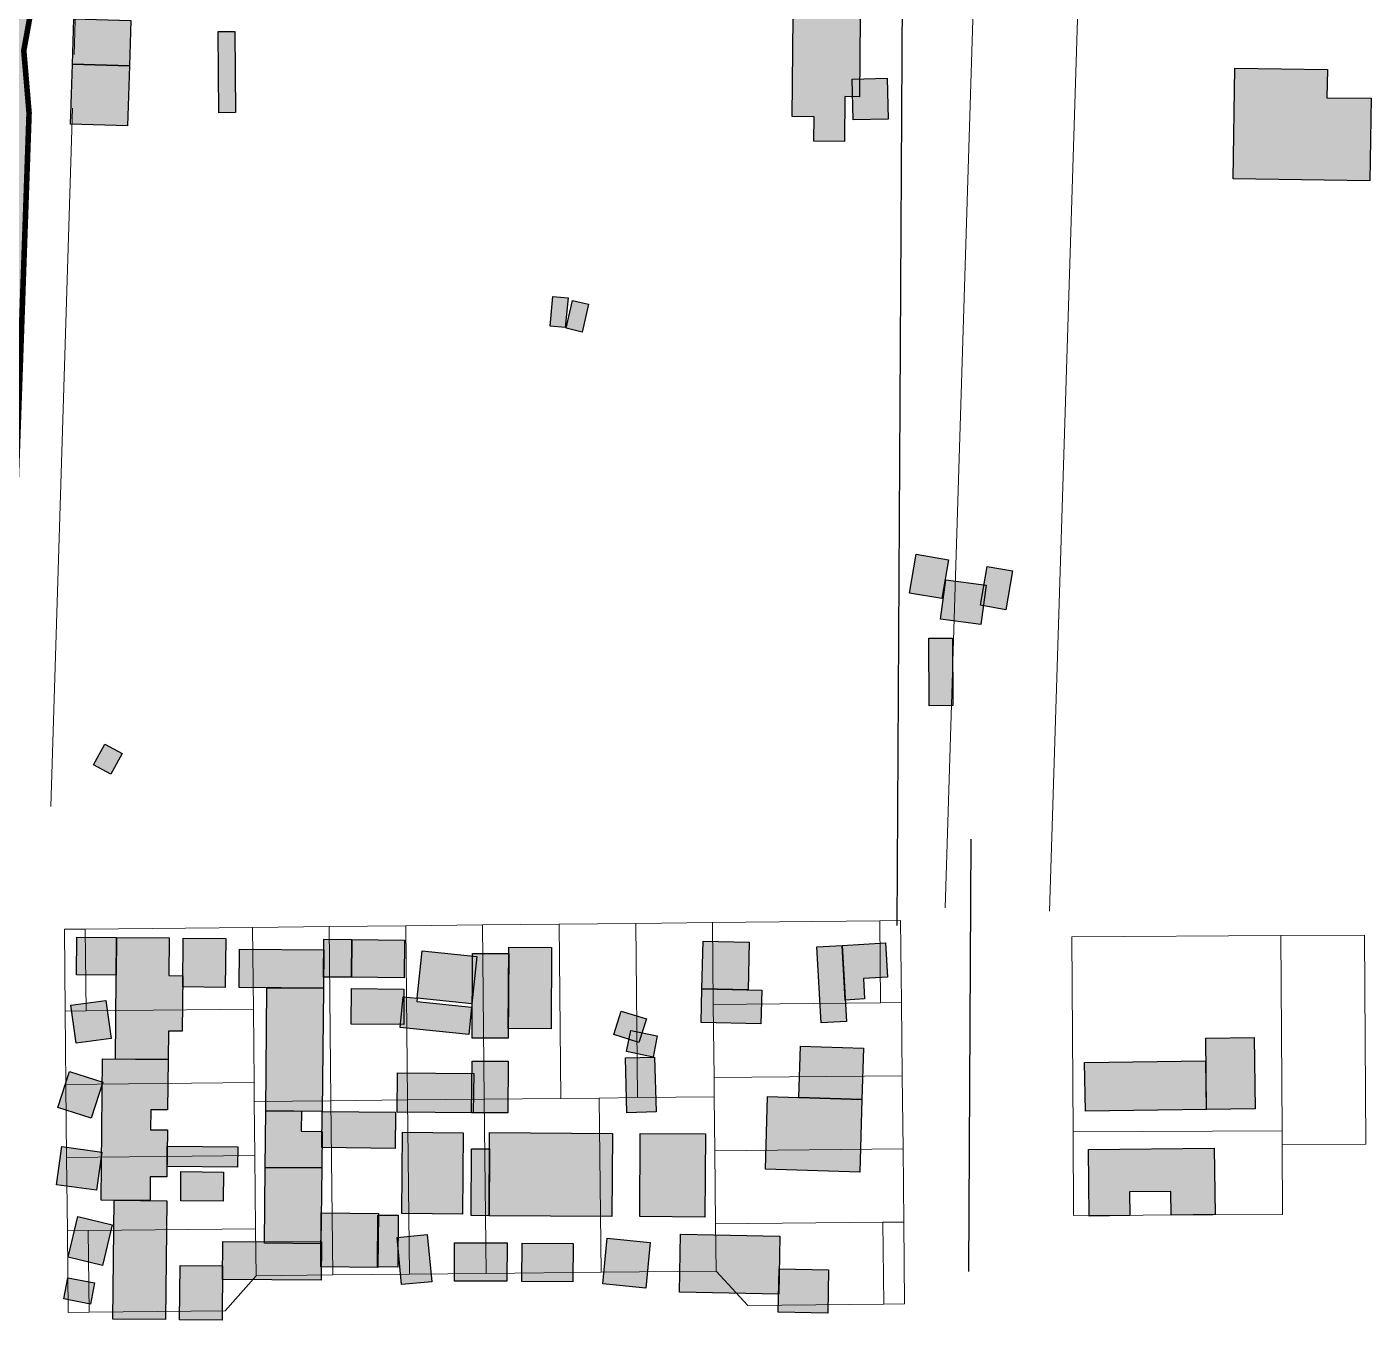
# Model space of a CAD drawing. Header units: millimetres. Extents: x -71 to 10084, y -63 to 6230.
# Drawn here: x 9764.8 to 9957.7, y 2728.1 to 2913.6 of the extents above; entities that cross this region are included whole.
import ezdxf

# ---------------------------------------------------------------- set-up
doc = ezdxf.new("R2010")
doc.units = ezdxf.units.MM
for name, color, linetype, lineweight, true_color in [('00.PROPUESTAS EDIFICACION', 251, 'Continuous', 5, 0x575757), ('00CALLES PROPUESTAS SECUNDARIAS', 18, 'Continuous', 30, 0x000000), ('01. Manzanas Esc. Urbana', 254, 'Continuous', 5, 0xcccccc), ('01. Parcelas Esc. Urbana', 8, 'Continuous', 5, 0x808080)]:
    doc.layers.add(name, color=color, linetype=linetype, lineweight=lineweight, true_color=true_color)
for name, color, linetype in [('Edificaciones Pilar', 50, 'Continuous'), ('LT-AMBITO', 1, 'Continuous'), ('LT-SIST CALZADAS', 8, 'Continuous')]:
    doc.layers.add(name, color=color, linetype=linetype)

msp = doc.modelspace()

# ---------------------------------------------------------------- hatches: boundary and pattern name
at = {"layer": 'Edificaciones Pilar', "transparency": 33554559}
for points in [[(9779.74, 2914.52), (9779.53, 2908), (9771.37, 2908.25), (9771.57, 2914.78), (9779.74, 2914.52)], [(9882.19, 2903.61), (9882.12, 2897.18), (9877.74, 2897.22), (9877.77, 2900.7), (9874.62, 2900.73), (9874.77, 2915.05), (9884.39, 2914.95), (9884.27, 2903.59), (9882.19, 2903.61)], [(9794.67, 2912.96), (9794.78, 2901.31), (9792.37, 2901.29), (9792.27, 2912.94), (9794.67, 2912.96)], [(9779.53, 2908), (9779.26, 2899.39), (9771.1, 2899.65), (9771.37, 2908.25), (9779.53, 2908)], [(9957.69, 2903.36), (9957.51, 2891.53), (9937.9, 2891.83), (9938.14, 2907.7), (9951.42, 2907.5), (9951.35, 2903.45), (9957.69, 2903.36)], [(9888.28, 2906.23), (9888.42, 2900.39), (9883.37, 2900.28), (9883.23, 2906.11), (9888.28, 2906.23)], [(9842.47, 2874.73), (9842.08, 2870.49), (9839.91, 2870.69), (9840.31, 2874.93), (9842.47, 2874.73)], [(9845.41, 2873.81), (9844.51, 2869.83), (9842.19, 2870.36), (9843.1, 2874.34), (9845.41, 2873.81)], [(9897.07, 2837.15), (9896.11, 2831.58), (9891.46, 2832.38), (9892.43, 2837.96), (9897.07, 2837.15)], [(9906.24, 2835.57), (9905.27, 2829.99), (9901.63, 2830.62), (9902.6, 2836.19), (9906.24, 2835.57)], [(9902.45, 2833.49), (9901.69, 2827.87), (9895.9, 2828.65), (9896.66, 2834.27), (9902.45, 2833.49)], [(9897.61, 2825.9), (9897.66, 2816.22), (9894.3, 2816.2), (9894.25, 2825.89), (9897.61, 2825.9)], [(9778.48, 2809.33), (9776.85, 2806.38), (9774.37, 2807.75), (9776, 2810.7), (9778.48, 2809.33)], [(9777.7, 2782.97), (9777.65, 2777.56), (9771.96, 2777.61), (9772.01, 2783.02), (9777.7, 2782.97)], [(9785.12, 2769.51), (9785.08, 2765.44), (9777.53, 2765.51), (9777.7, 2782.97), (9785.25, 2782.9), (9785.19, 2777.49), (9787.2, 2777.47), (9787.12, 2769.5), (9785.12, 2769.51)], [(9793.36, 2782.82), (9793.29, 2775.8), (9787.18, 2775.86), (9787.25, 2782.88), (9793.36, 2782.82)], [(9807.42, 2781.18), (9807.36, 2775.67), (9795.28, 2775.78), (9795.34, 2781.29), (9807.42, 2781.18)], [(9811.46, 2782.65), (9811.41, 2777.24), (9807.38, 2777.27), (9807.43, 2782.69), (9811.46, 2782.65)], [(9819, 2782.58), (9818.95, 2777.16), (9811.41, 2777.24), (9811.46, 2782.65), (9819, 2782.58)], [(9840.11, 2781.51), (9840.04, 2769.85), (9833.9, 2769.88), (9833.96, 2781.55), (9840.11, 2781.51)], [(9868.46, 2782.27), (9868.3, 2775.44), (9861.68, 2775.59), (9861.84, 2782.43), (9868.46, 2782.27)], [(9881.78, 2781.8), (9882.43, 2770.91), (9878.81, 2770.69), (9878.16, 2781.59), (9881.78, 2781.8)], [(9884.84, 2777.07), (9885.02, 2774.14), (9882.25, 2773.97), (9881.78, 2781.8), (9888.01, 2782.18), (9888.3, 2777.28), (9884.84, 2777.07)], [(9829.37, 2780.21), (9828.68, 2773.44), (9820.81, 2774.24), (9821.52, 2781.04), (9829.37, 2780.21)], [(9833.96, 2780.65), (9833.89, 2768.49), (9828.71, 2768.52), (9828.78, 2780.68), (9833.96, 2780.65)], [(9807.36, 2775.67), (9807.2, 2758), (9799.09, 2758.08), (9799.25, 2775.75), (9807.36, 2775.67)], [(9818.93, 2775.56), (9818.89, 2770.46), (9811.35, 2770.53), (9811.39, 2775.63), (9818.93, 2775.56)], [(9861.68, 2775.59), (9870.25, 2775.39), (9870.14, 2770.57), (9861.57, 2770.77), (9861.68, 2775.59)], [(9776.17, 2773.93), (9776.91, 2768.47), (9771.88, 2767.79), (9771.14, 2773.25), (9776.17, 2773.93)], [(9828.63, 2772.97), (9828.23, 2769.04), (9818.38, 2770.04), (9818.83, 2774.45), (9820.81, 2774.24), (9820.76, 2773.77), (9828.63, 2772.97)], [(9853.71, 2771.26), (9852.64, 2767.88), (9849.02, 2769.02), (9850.09, 2772.4), (9853.71, 2771.26)], [(9855.28, 2768.84), (9854.66, 2765.8), (9850.87, 2766.58), (9851.5, 2769.62), (9855.28, 2768.84)], [(9940.93, 2768.58), (9941.05, 2758.36), (9934.08, 2758.27), (9933.96, 2768.5), (9940.93, 2768.58)], [(9854.89, 2765.78), (9855.09, 2757.92), (9850.91, 2757.81), (9850.71, 2765.68), (9854.89, 2765.78)], [(9884.86, 2767.09), (9884.64, 2759.73), (9875.59, 2760.01), (9875.82, 2767.36), (9884.86, 2767.09)], [(9782.52, 2748.61), (9782.49, 2745.2), (9775.48, 2745.27), (9775.67, 2765.52), (9785.08, 2765.44), (9785.01, 2758.21), (9782.61, 2758.24), (9782.58, 2755.37), (9784.98, 2755.35), (9784.92, 2748.59), (9782.52, 2748.61)], [(9833.87, 2765.2), (9833.83, 2757.78), (9828.64, 2757.81), (9828.69, 2765.23), (9833.87, 2765.2)], [(9933.93, 2765.26), (9934.03, 2758.29), (9916.69, 2758.04), (9916.59, 2765.01), (9933.93, 2765.26)], [(9775.7, 2762.21), (9774.04, 2757.03), (9769.28, 2758.56), (9770.94, 2763.73), (9775.7, 2762.21)], [(9828.93, 2763.43), (9828.88, 2757.8), (9817.94, 2757.9), (9817.99, 2763.54), (9828.93, 2763.43)], [(9884.64, 2759.73), (9884.32, 2749.29), (9870.79, 2749.71), (9871.11, 2760.15), (9884.64, 2759.73)], [(9807.17, 2755.14), (9807.12, 2749.88), (9799.01, 2749.96), (9799.09, 2758.08), (9804.22, 2758.03), (9804.19, 2755.17), (9807.17, 2755.14)], [(9817.72, 2757.9), (9817.67, 2752.7), (9807.15, 2752.8), (9807.2, 2758), (9817.72, 2757.9)], [(9827.32, 2743.24), (9818.63, 2743.33), (9818.74, 2755.03), (9827.43, 2754.94), (9827.32, 2743.24)], [(9848.84, 2754.85), (9848.77, 2742.92), (9831.14, 2743.02), (9831.21, 2754.96), (9848.84, 2754.85)], [(9862.18, 2754.77), (9862.11, 2742.84), (9852.77, 2742.9), (9852.84, 2754.83), (9862.18, 2754.77)], [(9775.57, 2752.17), (9774.8, 2746.68), (9769.06, 2747.48), (9769.82, 2752.98), (9775.57, 2752.17)], [(9784.96, 2753.01), (9795.07, 2752.92), (9795.04, 2750), (9784.93, 2750.09), (9784.96, 2753.01)], [(9831.14, 2743.02), (9828.56, 2743.04), (9828.61, 2752.64), (9831.19, 2752.62), (9831.14, 2743.02)], [(9935.19, 2752.73), (9935.31, 2743.2), (9929.01, 2743.12), (9928.97, 2746.51), (9923.02, 2746.44), (9923.06, 2743.05), (9917.24, 2742.98), (9917.12, 2752.52), (9935.19, 2752.73)], [(9786.89, 2745.16), (9786.93, 2749.36), (9793.04, 2749.3), (9793, 2745.1), (9786.89, 2745.16)], [(9807.12, 2749.88), (9807.02, 2739.01), (9798.91, 2739.09), (9799.01, 2749.96), (9807.12, 2749.88)], [(9784.89, 2745.18), (9784.72, 2728.13), (9777.18, 2728.2), (9777.34, 2745.25), (9784.89, 2745.18)], [(9777.05, 2741.73), (9775.66, 2735.9), (9770.75, 2737.07), (9772.14, 2742.9), (9777.05, 2741.73)], [(9815.26, 2743.36), (9815.19, 2735.62), (9806.98, 2735.7), (9807.06, 2743.44), (9815.26, 2743.36)], [(9818.09, 2743.1), (9818.04, 2735.67), (9815.15, 2735.69), (9815.19, 2743.12), (9818.09, 2743.1)], [(9792.93, 2739.35), (9807.09, 2739.27), (9807.06, 2733.77), (9792.9, 2733.86), (9792.93, 2739.35)], [(9822.92, 2733.57), (9818.59, 2733.15), (9817.93, 2739.91), (9822.26, 2740.34), (9822.92, 2733.57)], [(9833.68, 2733.62), (9826.17, 2733.66), (9826.2, 2739.16), (9833.72, 2739.12), (9833.68, 2733.62)], [(9843.19, 2739.06), (9843.16, 2733.56), (9835.84, 2733.6), (9835.87, 2739.1), (9843.19, 2739.06)], [(9854.25, 2739.21), (9853.61, 2732.64), (9847.45, 2733.24), (9848.08, 2739.81), (9854.25, 2739.21)], [(9858.62, 2740.38), (9872.85, 2740.11), (9872.69, 2731.79), (9858.47, 2732.07), (9858.62, 2740.38)], [(9792.84, 2728.05), (9786.73, 2728.11), (9786.8, 2735.89), (9792.91, 2735.83), (9792.84, 2728.05)], [(9879.85, 2735.25), (9879.73, 2729.04), (9872.64, 2729.17), (9872.76, 2735.39), (9879.85, 2735.25)], [(9774.52, 2733.39), (9773.93, 2730.36), (9770.11, 2731.1), (9770.7, 2734.13), (9774.52, 2733.39)]]:
    msp.add_hatch(color=256, dxfattribs=at).paths.add_polyline_path(points, flags=0)
at = {"layer": 'LT-SIST CALZADAS', "transparency": 33554559}
h = msp.add_hatch(color=256, dxfattribs=at)
h.paths.add_polyline_path([(9072.34, 2896.74), (9070.31, 2904.51), (9074.54, 2910.67), (9076.29, 2915.51), (9094.48, 3024.53), (9094.64, 3029.84), (9092.62, 3037.61), (9096.94, 3043.92), (9098.69, 3048.84), (9116.09, 3153.47), (9116.25, 3158.79), (9113.52, 3170.16), (9127.18, 3173.69), (9216.03, 3173.57), (9219.25, 3173.4), (9227.18, 3169.38), (9232.81, 3168.74), (9242.98, 3171.04), (9804.24, 3170.27), (9792.5, 3122.28), (9791.95, 3116.75), (9793, 3111.44), (9795.52, 3106.65), (9799.3, 3102.78), (9806.25, 3098.72), (9806.25, 3054.95), (9786.97, 3055.09), (9779.87, 3053.21), (9776.73, 3051.27), (9772.88, 3047.31), (9770.36, 3042.4), (9769.52, 3038.8), (9765.64, 2917.16), (9764.38, 2910.21), (9765.14, 2901.26), (9761.38, 2793.46), (9618.18, 2793.04), (9611.27, 2794.06), (9602.6, 2793.04), (9485.78, 2793.04), (9476.86, 2794.08), (9469.83, 2793.04), (9343.87, 2793.04), (9334.95, 2794.08), (9327.92, 2793.04), (9203.37, 2793.04), (9196.23, 2794.08), (9187.59, 2793.04), (9056.24, 2793.04), (9057.48, 2803.7), (9072.18, 2891.42)])
h.paths.add_polyline_path([(9346.62, 2905.04), (9346.11, 2905), (9345.63, 2904.87), (9345.19, 2904.64), (9344.79, 2904.33), (9344.47, 2903.95), (9344.23, 2903.51), (9344.08, 2903.04), (9344.03, 2902.52), (9340.9, 2801.8), (9340.95, 2801.28), (9341.09, 2800.81), (9341.63, 2800.02), (9342.42, 2799.48), (9342.89, 2799.34), (9343.4, 2799.29), (9364.4, 2799.29), (9449.3, 2799.29), (9470.3, 2799.29), (9470.8, 2799.34), (9471.27, 2799.48), (9472.07, 2800.02), (9472.6, 2800.81), (9472.75, 2801.28), (9472.8, 2801.8), (9475.93, 2902.29), (9475.89, 2902.79), (9475.76, 2903.27), (9475.25, 2904.08), (9474.47, 2904.64), (9474.01, 2904.8), (9473.5, 2904.86), (9452.43, 2904.89), (9420.93, 2904.94), (9399.03, 2904.97), (9367.53, 2905.01)], flags=16)
h.paths.add_polyline_path([(9201.97, 2799.56), (9202.42, 2799.38), (9202.95, 2799.29), (9255.15, 2799.29), (9276.34, 2799.29), (9307.59, 2799.29), (9328.39, 2799.29), (9328.89, 2799.34), (9329.36, 2799.48), (9330.16, 2800.02), (9330.69, 2800.81), (9330.84, 2801.28), (9330.89, 2801.8), (9334.02, 2902.48), (9333.99, 2902.97), (9333.86, 2903.44), (9333.65, 2903.88), (9333.35, 2904.27), (9332.97, 2904.59), (9332.55, 2904.84), (9332.09, 2904.99), (9331.59, 2905.06), (9311.53, 2905.08), (9281.53, 2905.13), (9261.08, 2905.15), (9231.08, 2905.19), (9210.67, 2905.22), (9210.67, 2905.18), (9210.3, 2905.1), (9209.85, 2904.9), (9209.45, 2904.62), (9209.11, 2904.27), (9208.84, 2903.86), (9208.67, 2903.4), (9208.58, 2902.92), (9200.61, 2801.98), (9200.62, 2801.49), (9200.72, 2801.02), (9200.92, 2800.57), (9201.2, 2800.16), (9201.56, 2799.82)], flags=16)
h.paths.add_polyline_path([(9063.57, 2802.2), (9063.53, 2801.7), (9063.6, 2801.21), (9064, 2800.34), (9064.69, 2799.68), (9065.04, 2799.5), (9064.99, 2799.29), (9188.06, 2799.29), (9188.56, 2799.34), (9189.03, 2799.48), (9189.82, 2800.02), (9190.36, 2800.81), (9190.48, 2801.19), (9190.52, 2801.19), (9198.52, 2902.54), (9198.51, 2903.06), (9198.39, 2903.56), (9198.17, 2904.02), (9197.86, 2904.44), (9197.48, 2904.78), (9197.03, 2905.03), (9196.54, 2905.19), (9196.03, 2905.24), (9082.79, 2905.4), (9082.79, 2905.38), (9082.31, 2905.31), (9081.81, 2905.11), (9081.36, 2904.8), (9080.99, 2904.41), (9080.71, 2903.95), (9080.55, 2903.49), (9077.47, 2903.83), (9077.33, 2902.81), (9080.34, 2902.31)], flags=16)
h.paths.add_polyline_path([(9211.25, 2915.43), (9211.74, 2915.27), (9212.25, 2915.22), (9232.25, 2915.19), (9262.25, 2915.15), (9281.99, 2915.12), (9311.99, 2915.08), (9331.9, 2915.06), (9332.41, 2915.09), (9332.89, 2915.22), (9333.34, 2915.45), (9333.73, 2915.76), (9334.05, 2916.14), (9334.29, 2916.58), (9334.44, 2917.05), (9334.49, 2917.57), (9338.16, 3035.61), (9338.13, 3036.11), (9338, 3036.59), (9337.77, 3037.03), (9337.46, 3037.43), (9337.08, 3037.75), (9336.64, 3037.99), (9336.17, 3038.14), (9335.67, 3038.19), (9278.63, 3038.27), (9221.18, 3038.35), (9221.18, 3038.31), (9220.77, 3038.21), (9220.3, 3037.99), (9219.89, 3037.68), (9219.55, 3037.29), (9219.29, 3036.85), (9219.16, 3036.44), (9219.12, 3036.45), (9209.76, 2917.92), (9209.78, 2917.4), (9209.89, 2916.9), (9210.11, 2916.44), (9210.42, 2916.02), (9210.81, 2915.68)], flags=16)
h.paths.add_polyline_path([(9102.64, 3035.41), (9082.85, 2917.28), (9083.07, 2917.3), (9083.18, 2916.94), (9083.4, 2916.51), (9083.72, 2916.13), (9084.1, 2915.81), (9084.53, 2915.58), (9084.99, 2915.44), (9085.48, 2915.39), (9197.21, 2915.24), (9197.72, 2915.29), (9198.18, 2915.44), (9198.98, 2915.97), (9199.51, 2916.77), (9199.63, 2917.14), (9199.67, 2917.14), (9201.75, 2943.46), (9204.37, 2976.61), (9206.98, 3009.75), (9209.03, 3035.67), (9209.02, 3036.19), (9208.9, 3036.68), (9208.68, 3037.15), (9208.38, 3037.56), (9207.99, 3037.9), (9207.54, 3038.15), (9207.06, 3038.31), (9206.54, 3038.37), (9105.09, 3038.5), (9105.09, 3038.49), (9104.62, 3038.41), (9104.12, 3038.22), (9103.66, 3037.91), (9103.29, 3037.52), (9103.01, 3037.06), (9102.86, 3036.6), (9099.78, 3036.94), (9099.64, 3035.92)], flags=16)
h.paths.add_polyline_path([(9220.46, 3049.89), (9220.69, 3049.46), (9221, 3049.08), (9221.38, 3048.77), (9221.81, 3048.53), (9222.27, 3048.39), (9222.76, 3048.34), (9336.04, 3048.19), (9336.56, 3048.23), (9337.03, 3048.36), (9337.48, 3048.58), (9337.87, 3048.89), (9338.2, 3049.28), (9338.43, 3049.71), (9338.58, 3050.19), (9338.63, 3050.71), (9339.22, 3069.5), (9341.18, 3132.49), (9341.16, 3132.49), (9341.09, 3132.96), (9340.91, 3133.45), (9340.61, 3133.91), (9340.23, 3134.29), (9339.78, 3134.57), (9339.34, 3134.73), (9339.34, 3134.75), (9231.17, 3154.12), (9230.68, 3154.16), (9230.19, 3154.1), (9229.73, 3153.95), (9229.3, 3153.71), (9228.92, 3153.39), (9228.62, 3153.01), (9228.45, 3152.67), (9228.3, 3152.71), (9222.27, 3076.29), (9220.26, 3050.89), (9220.32, 3050.36)], flags=16)
h.paths.add_polyline_path([(9124.62, 3166), (9124.46, 3165.54), (9121.38, 3165.88), (9121.24, 3164.86), (9124.25, 3164.36), (9105.27, 3051.1), (9105.45, 3050.13), (9105.88, 3049.39), (9106.54, 3048.83), (9107.47, 3048.5), (9208.13, 3048.36), (9208.12, 3048.4), (9208.54, 3048.5), (9209, 3048.72), (9209.42, 3049.03), (9209.76, 3049.41), (9210.01, 3049.86), (9210.14, 3050.27), (9210.18, 3050.26), (9214.53, 3106.72), (9218.99, 3164.63), (9218.98, 3165.15), (9218.86, 3165.64), (9218.65, 3166.11), (9218.34, 3166.52), (9217.95, 3166.86), (9217.51, 3167.11), (9217.02, 3167.27), (9216.51, 3167.32), (9126.7, 3167.44), (9126.7, 3167.43), (9126.22, 3167.36), (9125.72, 3167.16), (9125.27, 3166.85), (9124.9, 3166.46)], flags=16)
h.paths.add_polyline_path([(9755.04, 2799.99), (9755.58, 2800.77), (9755.8, 2801.72), (9758.91, 2901.86), (9758.88, 2902.37), (9758.75, 2902.85), (9758.53, 2903.3), (9758.22, 2903.7), (9757.84, 2904.03), (9757.4, 2904.28), (9756.92, 2904.43), (9756.42, 2904.48), (9733.92, 2904.51), (9700.17, 2904.56), (9677.46, 2904.59), (9643.71, 2904.63), (9621.3, 2904.66), (9620.78, 2904.63), (9620.3, 2904.49), (9619.86, 2904.27), (9619.46, 2903.96), (9619.14, 2903.58), (9618.9, 2903.14), (9618.75, 2902.67), (9618.7, 2902.17), (9615.63, 2801.88), (9615.66, 2801.32), (9615.82, 2800.78), (9616.08, 2800.3), (9616.46, 2799.88), (9616.92, 2799.56), (9617.43, 2799.35), (9617.78, 2799.29), (9674.33, 2799.29), (9697.05, 2799.29), (9730.8, 2799.29), (9753.3, 2799.29), (9754.25, 2799.48)], flags=16)
h.paths.add_polyline_path([(9488.53, 2904.84), (9488.01, 2904.81), (9487.53, 2904.68), (9487.09, 2904.45), (9486.69, 2904.14), (9486.37, 2903.76), (9486.13, 2903.32), (9485.98, 2902.85), (9485.93, 2902.33), (9482.8, 2801.8), (9482.86, 2801.28), (9483, 2800.81), (9483.54, 2800.02), (9484.33, 2799.48), (9484.8, 2799.34), (9485.31, 2799.29), (9583.57, 2799.29), (9603.07, 2799.29), (9603.58, 2799.34), (9604.05, 2799.48), (9604.84, 2800.02), (9605.38, 2800.81), (9605.52, 2801.28), (9605.58, 2801.8), (9608.7, 2902.11), (9608.66, 2902.61), (9608.53, 2903.09), (9608.3, 2903.53), (9607.99, 2903.92), (9607.61, 2904.25), (9607.17, 2904.48), (9606.7, 2904.63), (9606.2, 2904.68), (9586.7, 2904.71), (9557.45, 2904.75), (9537.19, 2904.78), (9507.94, 2904.82)], flags=16)
h.paths.add_polyline_path([(9348.17, 3035.66), (9344.5, 2917.54), (9344.68, 2916.58), (9345.2, 2915.8), (9345.97, 2915.26), (9346.92, 2915.04), (9367.99, 2915.01), (9399.49, 2914.96), (9421.39, 2914.93), (9452.89, 2914.89), (9473.8, 2914.86), (9474.32, 2914.9), (9474.79, 2915.03), (9475.24, 2915.26), (9475.63, 2915.57), (9475.96, 2915.95), (9476.19, 2916.39), (9476.34, 2916.86), (9476.39, 2917.38), (9480.07, 3035.42), (9480.03, 3035.92), (9479.9, 3036.4), (9479.68, 3036.84), (9479.36, 3037.24), (9478.98, 3037.56), (9478.54, 3037.8), (9478.07, 3037.95), (9477.57, 3038), (9456.57, 3038.03), (9425.07, 3038.07), (9403.18, 3038.1), (9371.68, 3038.14), (9350.77, 3038.17), (9350.25, 3038.13), (9349.77, 3038), (9349.33, 3037.78), (9348.93, 3037.47), (9348.61, 3037.08), (9348.37, 3036.65), (9348.22, 3036.17)], flags=16)
h.paths.add_polyline_path([(9619.36, 2916.21), (9619.59, 2915.78), (9619.9, 2915.4), (9620.28, 2915.08), (9620.71, 2914.85), (9621.18, 2914.71), (9621.67, 2914.66), (9756.92, 2914.48), (9757.86, 2914.68), (9758.63, 2915.2), (9759.16, 2915.96), (9759.38, 2916.9), (9763.69, 3055.63), (9766.76, 3055.53), (9766.81, 3056.62), (9763.71, 3056.83), (9763.65, 3057.3), (9763.46, 3057.8), (9763.17, 3058.25), (9762.79, 3058.63), (9762.34, 3058.92), (9761.9, 3059.08), (9761.9, 3059.09), (9627.2, 3083.21), (9626.71, 3083.25), (9626.22, 3083.19), (9625.76, 3083.04), (9625.33, 3082.8), (9624.96, 3082.48), (9624.65, 3082.1), (9624.48, 3081.76), (9624.29, 3081.82), (9619.17, 2917.17), (9619.22, 2916.68)], flags=16)
h.paths.add_polyline_path([(9492.92, 3106.12), (9492.61, 3105.74), (9492.44, 3105.4), (9492.25, 3105.46), (9491.44, 3079.32), (9490.44, 3047.33), (9489.45, 3015.35), (9488.45, 2983.36), (9487.46, 2951.38), (9486.4, 2917.35), (9486.59, 2916.39), (9487.1, 2915.6), (9487.87, 2915.06), (9488.83, 2914.84), (9606.57, 2914.68), (9607.09, 2914.72), (9607.56, 2914.85), (9608.01, 2915.08), (9608.4, 2915.39), (9608.73, 2915.77), (9608.96, 2916.21), (9609.11, 2916.68), (9609.16, 2917.2), (9614.34, 3083.58), (9614.32, 3083.58), (9614.26, 3084.05), (9614.07, 3084.55), (9613.78, 3085), (9613.39, 3085.38), (9612.94, 3085.66), (9612.5, 3085.83), (9612.51, 3085.84), (9495.16, 3106.85), (9494.67, 3106.89), (9494.18, 3106.83), (9493.72, 3106.68), (9493.29, 3106.44)], flags=16)
h.paths.add_polyline_path([(9351.79, 3131.39), (9351.49, 3131.01), (9351.32, 3130.67), (9351.13, 3130.73), (9348.64, 3050.69), (9348.82, 3049.73), (9349.34, 3048.94), (9350.11, 3048.39), (9351.07, 3048.17), (9373.13, 3048.14), (9395.13, 3048.11), (9417.13, 3048.08), (9477.94, 3048), (9478.46, 3048.03), (9478.94, 3048.16), (9479.38, 3048.39), (9479.77, 3048.7), (9480.1, 3049.09), (9480.34, 3049.52), (9480.48, 3050), (9480.54, 3050.51), (9482.3, 3107.22), (9482.28, 3107.22), (9482.22, 3107.69), (9482.03, 3108.19), (9481.74, 3108.64), (9481.35, 3109.02), (9480.9, 3109.3), (9480.46, 3109.47), (9480.47, 3109.48), (9354.04, 3132.12), (9353.55, 3132.16), (9353.06, 3132.1), (9352.6, 3131.95), (9352.17, 3131.71)], flags=16)
h.paths.add_polyline_path([(9800.01, 3095.1), (9800.01, 3095.1), (9800.01, 3095.1), (9800.01, 3095.1), (9800.01, 3095.1), (9800.01, 3095.1), (9800.01, 3095.11), (9800.01, 3095.11), (9800.01, 3095.11), (9800.01, 3095.11), (9800.01, 3095.11), (9800, 3095.11), (9800, 3095.11), (9800, 3095.11), (9800, 3095.11), (9800, 3095.11), (9800, 3095.11), (9800, 3095.11), (9800, 3095.11), (9800, 3095.11), (9800, 3095.11), (9800, 3095.11), (9799.99, 3095.11), (9799.99, 3095.11), (9799.99, 3095.11), (9799.99, 3095.11), (9799.99, 3095.11), (9799.99, 3095.1), (9799.99, 3095.1), (9799.99, 3095.1), (9799.99, 3095.1), (9791.67, 3061.1), (9791.67, 3061.09), (9791.67, 3061.09), (9791.67, 3061.09), (9791.67, 3061.09), (9791.67, 3061.09), (9791.67, 3061.09), (9791.67, 3061.09), (9791.67, 3061.09), (9791.67, 3061.09), (9791.67, 3061.09), (9791.67, 3061.09), (9791.67, 3061.09), (9791.67, 3061.08), (9791.67, 3061.08), (9791.67, 3061.08), (9791.68, 3061.08), (9791.68, 3061.08), (9791.68, 3061.08), (9791.68, 3061.08), (9800, 3061.14), (9800, 3061.14), (9800, 3061.14), (9800, 3061.14), (9800, 3061.14), (9800, 3061.14), (9800.01, 3061.14), (9800.01, 3061.15), (9800.01, 3061.15), (9800.01, 3061.15), (9800.01, 3061.15), (9800.01, 3061.15), (9800.01, 3061.15), (9800.01, 3061.15), (9800.01, 3061.15), (9800.01, 3061.15), (9800.01, 3061.15)], flags=16)
h.paths.add_polyline_path([(9796.29, 3164.03), (9796.29, 3164.03), (9796.29, 3164.03), (9796.29, 3164.03), (9796.29, 3164.04), (9796.29, 3164.04), (9796.29, 3164.04), (9796.29, 3164.04), (9796.29, 3164.04), (9796.29, 3164.04), (9796.29, 3164.04), (9796.29, 3164.04), (9796.29, 3164.04), (9796.28, 3164.04), (9796.28, 3164.04), (9796.28, 3164.04), (9796.28, 3164.04), (9796.28, 3164.04), (9796.28, 3164.04), (9242.51, 3164.8), (9242.51, 3164.8), (9242.51, 3164.8), (9242.51, 3164.8), (9242.51, 3164.8), (9242.51, 3164.8), (9242.51, 3164.8), (9242.51, 3164.79), (9242.51, 3164.79), (9242.51, 3164.79), (9242.5, 3164.79), (9242.5, 3164.79), (9242.5, 3164.79), (9242.5, 3164.79), (9242.5, 3164.79), (9242.5, 3164.79), (9242.5, 3164.79), (9242.5, 3164.79), (9242.5, 3164.79), (9242.5, 3164.78), (9242.5, 3164.78), (9242.5, 3164.78), (9242.5, 3164.78), (9242.51, 3164.78), (9242.51, 3164.78), (9242.51, 3164.78), (9242.51, 3164.78), (9242.51, 3164.78), (9242.51, 3164.78), (9242.51, 3164.78), (9242.51, 3164.78), (9773.2, 3069.71), (9773.2, 3069.71), (9773.2, 3069.71), (9773.2, 3069.71), (9773.2, 3069.71), (9773.2, 3069.71), (9773.2, 3069.72), (9773.2, 3069.72), (9773.21, 3069.72), (9773.21, 3069.72), (9773.21, 3069.72), (9773.21, 3069.72), (9773.21, 3069.72), (9773.21, 3069.72), (9773.21, 3069.72), (9773.21, 3069.72)], flags=16)

# ---------------------------------------------------------------- linework, layer by layer
at = {"layer": '00.PROPUESTAS EDIFICACION', "linetype": 'Continuous'}
for p, q in [((9896.58, 2787.19), (9904.44, 3039.89)), ((9911.57, 2786.72), (9919.45, 3039.87)), ((9771.61, 2909.63), (9775.52, 3035.06)), ((9768.26, 2801.76), (9771.37, 2901.93))]:
    msp.add_line(p, q, dxfattribs=at)
at = {"layer": '00CALLES PROPUESTAS SECUNDARIAS', "linetype": 'Continuous'}
for p, q in [((9889.67, 2784.69), (9891.24, 3043.03)), ((9899.95, 2735.03), (9900.33, 2797.05))]:
    msp.add_line(p, q, dxfattribs=at)
at = {"layer": '01. Manzanas Esc. Urbana', "linetype": 'Continuous', "flags": 128}
msp.add_lwpolyline([(9890.19, 2785.37), (9890.31, 2773.62), (9890.42, 2763.12), (9890.53, 2752.62), (9890.64, 2742.12), (9890.76, 2730.37), (9887.76, 2730.34), (9868.26, 2730.14), (9863.71, 2735.1), (9847.21, 2734.93), (9830.71, 2734.76), (9819.71, 2734.64), (9808.71, 2734.53), (9797.71, 2734.42), (9793.26, 2729.37), (9773.76, 2729.17), (9770.76, 2729.14), (9770.64, 2740.88), (9770.53, 2751.38), (9770.43, 2761.88), (9770.32, 2772.38), (9770.2, 2784.13), (9773.2, 2784.16), (9797.2, 2784.41), (9808.19, 2784.52), (9819.19, 2784.64), (9830.19, 2784.75), (9841.19, 2784.87), (9852.19, 2784.98), (9863.19, 2785.09), (9887.19, 2785.34), (9890.19, 2785.37)], close=True, dxfattribs=at)
at = {"layer": '01. Parcelas Esc. Urbana', "linetype": 'Continuous', "flags": 128}
for points in [[(9863.19, 2785.09), (9863.31, 2773.34), (9863.42, 2762.85), (9863.45, 2760.1), (9852.45, 2759.98), (9852.19, 2784.98), (9863.19, 2785.09)], [(9863.19, 2785.09), (9863.31, 2773.34), (9863.42, 2762.85), (9863.45, 2760.1), (9852.45, 2759.98), (9852.19, 2784.98), (9863.19, 2785.09)], [(9887.19, 2785.34), (9887.31, 2773.59), (9863.31, 2773.34), (9863.19, 2785.09), (9887.19, 2785.34)], [(9887.19, 2785.34), (9887.31, 2773.59), (9863.31, 2773.34), (9863.19, 2785.09), (9887.19, 2785.34)], [(9887.19, 2785.34), (9887.31, 2773.59), (9863.31, 2773.34), (9863.19, 2785.09), (9887.19, 2785.34)], [(9797.2, 2784.41), (9797.32, 2772.66), (9773.32, 2772.41), (9773.2, 2784.16), (9797.2, 2784.41)], [(9797.2, 2784.41), (9797.32, 2772.66), (9773.32, 2772.41), (9773.2, 2784.16), (9797.2, 2784.41)], [(9808.19, 2784.52), (9808.45, 2759.53), (9797.45, 2759.41), (9797.43, 2762.16), (9797.32, 2772.66), (9797.2, 2784.41), (9808.19, 2784.52)], [(9808.19, 2784.52), (9808.45, 2759.53), (9797.45, 2759.41), (9797.43, 2762.16), (9797.32, 2772.66), (9797.2, 2784.41), (9808.19, 2784.52)], [(9819.19, 2784.64), (9819.45, 2759.64), (9808.45, 2759.53), (9808.19, 2784.52), (9819.19, 2784.64)], [(9819.19, 2784.64), (9819.45, 2759.64), (9808.45, 2759.53), (9808.19, 2784.52), (9819.19, 2784.64)], [(9830.19, 2784.75), (9830.45, 2759.75), (9819.45, 2759.64), (9819.19, 2784.64), (9830.19, 2784.75)], [(9830.19, 2784.75), (9830.45, 2759.75), (9819.45, 2759.64), (9819.19, 2784.64), (9830.19, 2784.75)], [(9841.19, 2784.87), (9841.45, 2759.87), (9830.45, 2759.75), (9830.19, 2784.75), (9841.19, 2784.87)], [(9841.19, 2784.87), (9841.45, 2759.87), (9830.45, 2759.75), (9830.19, 2784.75), (9841.19, 2784.87)], [(9841.19, 2784.87), (9841.45, 2759.87), (9830.45, 2759.75), (9830.19, 2784.75), (9841.19, 2784.87)], [(9852.19, 2784.98), (9852.45, 2759.98), (9846.95, 2759.92), (9841.45, 2759.87), (9841.19, 2784.87), (9852.19, 2784.98)], [(9852.19, 2784.98), (9852.45, 2759.98), (9846.95, 2759.92), (9841.45, 2759.87), (9841.19, 2784.87), (9852.19, 2784.98)], [(9914.92, 2755.05), (9914.76, 2783.05), (9944.76, 2783.23), (9944.92, 2755.23), (9914.92, 2755.05)], [(9914.92, 2755.05), (9914.76, 2783.05), (9944.76, 2783.23), (9944.92, 2755.23), (9914.92, 2755.05)], [(9956.76, 2783.3), (9956.93, 2753.29), (9944.93, 2753.22), (9944.92, 2755.23), (9944.76, 2783.23), (9956.76, 2783.3)], [(9956.76, 2783.3), (9956.93, 2753.29), (9944.93, 2753.22), (9944.92, 2755.23), (9944.76, 2783.23), (9956.76, 2783.3)], [(9890.42, 2763.12), (9863.42, 2762.85), (9863.31, 2773.34), (9887.31, 2773.59), (9890.31, 2773.62), (9890.42, 2763.12)], [(9890.42, 2763.12), (9863.42, 2762.85), (9863.31, 2773.34), (9887.31, 2773.59), (9890.31, 2773.62), (9890.42, 2763.12)], [(9890.42, 2763.12), (9863.42, 2762.85), (9863.31, 2773.34), (9887.31, 2773.59), (9890.31, 2773.62), (9890.42, 2763.12)], [(9770.32, 2772.38), (9773.32, 2772.41), (9797.32, 2772.66), (9797.43, 2762.16), (9770.43, 2761.88), (9770.32, 2772.38)], [(9770.32, 2772.38), (9773.32, 2772.41), (9797.32, 2772.66), (9797.43, 2762.16), (9770.43, 2761.88), (9770.32, 2772.38)], [(9770.43, 2761.88), (9797.43, 2762.16), (9797.45, 2759.41), (9797.53, 2751.67), (9770.53, 2751.38), (9770.43, 2761.88)], [(9770.43, 2761.88), (9797.43, 2762.16), (9797.45, 2759.41), (9797.53, 2751.67), (9770.53, 2751.38), (9770.43, 2761.88)], [(9770.43, 2761.88), (9797.43, 2762.16), (9797.45, 2759.41), (9797.53, 2751.67), (9770.53, 2751.38), (9770.43, 2761.88)], [(9890.53, 2752.62), (9863.53, 2752.35), (9863.45, 2760.1), (9863.42, 2762.85), (9890.42, 2763.12), (9890.53, 2752.62)], [(9890.53, 2752.62), (9863.53, 2752.35), (9863.45, 2760.1), (9863.42, 2762.85), (9890.42, 2763.12), (9890.53, 2752.62)], [(9890.53, 2752.62), (9863.53, 2752.35), (9863.45, 2760.1), (9863.42, 2762.85), (9890.42, 2763.12), (9890.53, 2752.62)], [(9863.71, 2735.1), (9847.21, 2734.93), (9846.95, 2759.92), (9852.45, 2759.98), (9863.45, 2760.1), (9863.53, 2752.35), (9863.64, 2741.85), (9863.71, 2735.1)], [(9863.71, 2735.1), (9847.21, 2734.93), (9846.95, 2759.92), (9852.45, 2759.98), (9863.45, 2760.1), (9863.53, 2752.35), (9863.64, 2741.85), (9863.71, 2735.1)], [(9797.45, 2759.41), (9808.45, 2759.53), (9808.71, 2734.53), (9797.71, 2734.42), (9797.64, 2741.17), (9797.53, 2751.67), (9797.45, 2759.41)], [(9797.45, 2759.41), (9808.45, 2759.53), (9808.71, 2734.53), (9797.71, 2734.42), (9797.64, 2741.17), (9797.53, 2751.67), (9797.45, 2759.41)], [(9808.45, 2759.53), (9819.45, 2759.64), (9819.71, 2734.64), (9808.71, 2734.53), (9808.45, 2759.53)], [(9808.45, 2759.53), (9819.45, 2759.64), (9819.71, 2734.64), (9808.71, 2734.53), (9808.45, 2759.53)], [(9819.45, 2759.64), (9830.45, 2759.75), (9830.71, 2734.76), (9819.71, 2734.64), (9819.45, 2759.64)], [(9819.45, 2759.64), (9830.45, 2759.75), (9830.71, 2734.76), (9819.71, 2734.64), (9819.45, 2759.64)], [(9819.45, 2759.64), (9830.45, 2759.75), (9830.71, 2734.76), (9819.71, 2734.64), (9819.45, 2759.64)], [(9846.95, 2759.92), (9847.21, 2734.93), (9830.71, 2734.76), (9830.45, 2759.75), (9841.45, 2759.87), (9846.95, 2759.92)], [(9846.95, 2759.92), (9847.21, 2734.93), (9830.71, 2734.76), (9830.45, 2759.75), (9841.45, 2759.87), (9846.95, 2759.92)], [(9914.92, 2755.05), (9944.92, 2755.23), (9944.93, 2753.22), (9944.99, 2743.23), (9914.99, 2743.05), (9914.92, 2755.05)], [(9914.92, 2755.05), (9944.92, 2755.23), (9944.93, 2753.22), (9944.99, 2743.23), (9914.99, 2743.05), (9914.92, 2755.05)], [(9890.64, 2742.12), (9887.64, 2742.09), (9863.64, 2741.85), (9863.53, 2752.35), (9890.53, 2752.62), (9890.64, 2742.12)], [(9890.64, 2742.12), (9887.64, 2742.09), (9863.64, 2741.85), (9863.53, 2752.35), (9890.53, 2752.62), (9890.64, 2742.12)], [(9770.53, 2751.38), (9797.53, 2751.67), (9797.64, 2741.17), (9773.64, 2740.92), (9770.64, 2740.88), (9770.53, 2751.38)], [(9770.53, 2751.38), (9797.53, 2751.67), (9797.64, 2741.17), (9773.64, 2740.92), (9770.64, 2740.88), (9770.53, 2751.38)], [(9770.53, 2751.38), (9797.53, 2751.67), (9797.64, 2741.17), (9773.64, 2740.92), (9770.64, 2740.88), (9770.53, 2751.38)], [(9773.76, 2729.17), (9773.64, 2740.92), (9797.64, 2741.17), (9797.71, 2734.42), (9793.26, 2729.37), (9773.76, 2729.17)], [(9773.76, 2729.17), (9773.64, 2740.92), (9797.64, 2741.17), (9797.71, 2734.42), (9793.26, 2729.37), (9773.76, 2729.17)], [(9887.64, 2742.09), (9887.76, 2730.34), (9868.26, 2730.14), (9863.71, 2735.1), (9863.64, 2741.85), (9887.64, 2742.09)], [(9887.64, 2742.09), (9887.76, 2730.34), (9868.26, 2730.14), (9863.71, 2735.1), (9863.64, 2741.85), (9887.64, 2742.09)], [(9887.64, 2742.09), (9887.76, 2730.34), (9868.26, 2730.14), (9863.71, 2735.1), (9863.64, 2741.85), (9887.64, 2742.09)]]:
    msp.add_lwpolyline(points, close=True, dxfattribs=at)
at = {"layer": 'Edificaciones Pilar', "linetype": 'Continuous', "flags": 128}
for points in [[(9779.74, 2914.52), (9779.53, 2908), (9771.37, 2908.25), (9771.57, 2914.78), (9779.74, 2914.52)], [(9882.19, 2903.61), (9882.12, 2897.18), (9877.74, 2897.22), (9877.77, 2900.7), (9874.62, 2900.73), (9874.77, 2915.05), (9884.39, 2914.95), (9884.27, 2903.59), (9882.19, 2903.61)], [(9794.67, 2912.96), (9794.78, 2901.31), (9792.37, 2901.29), (9792.27, 2912.94), (9794.67, 2912.96)], [(9779.53, 2908), (9779.26, 2899.39), (9771.1, 2899.65), (9771.37, 2908.25), (9779.53, 2908)], [(9957.69, 2903.36), (9957.51, 2891.53), (9937.9, 2891.83), (9938.14, 2907.7), (9951.42, 2907.5), (9951.35, 2903.45), (9957.69, 2903.36)], [(9888.28, 2906.23), (9888.42, 2900.39), (9883.37, 2900.28), (9883.23, 2906.11), (9888.28, 2906.23)], [(9842.47, 2874.73), (9842.08, 2870.49), (9839.91, 2870.69), (9840.31, 2874.93), (9842.47, 2874.73)], [(9845.41, 2873.81), (9844.51, 2869.83), (9842.19, 2870.36), (9843.1, 2874.34), (9845.41, 2873.81)], [(9897.07, 2837.15), (9896.11, 2831.58), (9891.46, 2832.38), (9892.43, 2837.96), (9897.07, 2837.15)], [(9906.24, 2835.57), (9905.27, 2829.99), (9901.63, 2830.62), (9902.6, 2836.19), (9906.24, 2835.57)], [(9902.45, 2833.49), (9901.69, 2827.87), (9895.9, 2828.65), (9896.66, 2834.27), (9902.45, 2833.49)], [(9897.61, 2825.9), (9897.66, 2816.22), (9894.3, 2816.2), (9894.25, 2825.89), (9897.61, 2825.9)], [(9778.48, 2809.33), (9776.85, 2806.38), (9774.37, 2807.75), (9776, 2810.7), (9778.48, 2809.33)], [(9777.7, 2782.97), (9777.65, 2777.56), (9771.96, 2777.61), (9772.01, 2783.02), (9777.7, 2782.97)], [(9785.12, 2769.51), (9785.08, 2765.44), (9777.53, 2765.51), (9777.7, 2782.97), (9785.25, 2782.9), (9785.19, 2777.49), (9787.2, 2777.47), (9787.12, 2769.5), (9785.12, 2769.51)], [(9793.36, 2782.82), (9793.29, 2775.8), (9787.18, 2775.86), (9787.25, 2782.88), (9793.36, 2782.82)], [(9807.42, 2781.18), (9807.36, 2775.67), (9795.28, 2775.78), (9795.34, 2781.29), (9807.42, 2781.18)], [(9811.46, 2782.65), (9811.41, 2777.24), (9807.38, 2777.27), (9807.43, 2782.69), (9811.46, 2782.65)], [(9819, 2782.58), (9818.95, 2777.16), (9811.41, 2777.24), (9811.46, 2782.65), (9819, 2782.58)], [(9840.11, 2781.51), (9840.04, 2769.85), (9833.9, 2769.88), (9833.96, 2781.55), (9840.11, 2781.51)], [(9868.46, 2782.27), (9868.3, 2775.44), (9861.68, 2775.59), (9861.84, 2782.43), (9868.46, 2782.27)], [(9881.78, 2781.8), (9882.43, 2770.91), (9878.81, 2770.69), (9878.16, 2781.59), (9881.78, 2781.8)], [(9884.84, 2777.07), (9885.02, 2774.14), (9882.25, 2773.97), (9881.78, 2781.8), (9888.01, 2782.18), (9888.3, 2777.28), (9884.84, 2777.07)], [(9829.37, 2780.21), (9828.68, 2773.44), (9820.81, 2774.24), (9821.52, 2781.04), (9829.37, 2780.21)], [(9833.96, 2780.65), (9833.89, 2768.49), (9828.71, 2768.52), (9828.78, 2780.68), (9833.96, 2780.65)], [(9807.36, 2775.67), (9807.2, 2758), (9799.09, 2758.08), (9799.25, 2775.75), (9807.36, 2775.67)], [(9818.93, 2775.56), (9818.89, 2770.46), (9811.35, 2770.53), (9811.39, 2775.63), (9818.93, 2775.56)], [(9861.68, 2775.59), (9870.25, 2775.39), (9870.14, 2770.57), (9861.57, 2770.77), (9861.68, 2775.59)], [(9776.17, 2773.93), (9776.91, 2768.47), (9771.88, 2767.79), (9771.14, 2773.25), (9776.17, 2773.93)], [(9828.63, 2772.97), (9828.23, 2769.04), (9818.38, 2770.04), (9818.83, 2774.45), (9820.81, 2774.24), (9820.76, 2773.77), (9828.63, 2772.97)], [(9853.71, 2771.26), (9852.64, 2767.88), (9849.02, 2769.02), (9850.09, 2772.4), (9853.71, 2771.26)], [(9855.28, 2768.84), (9854.66, 2765.8), (9850.87, 2766.58), (9851.5, 2769.62), (9855.28, 2768.84)], [(9940.93, 2768.58), (9941.05, 2758.36), (9934.08, 2758.27), (9933.96, 2768.5), (9940.93, 2768.58)], [(9854.89, 2765.78), (9855.09, 2757.92), (9850.91, 2757.81), (9850.71, 2765.68), (9854.89, 2765.78)], [(9884.86, 2767.09), (9884.64, 2759.73), (9875.59, 2760.01), (9875.82, 2767.36), (9884.86, 2767.09)], [(9782.52, 2748.61), (9782.49, 2745.2), (9775.48, 2745.27), (9775.67, 2765.52), (9785.08, 2765.44), (9785.01, 2758.21), (9782.61, 2758.24), (9782.58, 2755.37), (9784.98, 2755.35), (9784.92, 2748.59), (9782.52, 2748.61)], [(9833.87, 2765.2), (9833.83, 2757.78), (9828.64, 2757.81), (9828.69, 2765.23), (9833.87, 2765.2)], [(9933.93, 2765.26), (9934.03, 2758.29), (9916.69, 2758.04), (9916.59, 2765.01), (9933.93, 2765.26)], [(9775.7, 2762.21), (9774.04, 2757.03), (9769.28, 2758.56), (9770.94, 2763.73), (9775.7, 2762.21)], [(9828.93, 2763.43), (9828.88, 2757.8), (9817.94, 2757.9), (9817.99, 2763.54), (9828.93, 2763.43)], [(9884.64, 2759.73), (9884.32, 2749.29), (9870.79, 2749.71), (9871.11, 2760.15), (9884.64, 2759.73)], [(9807.17, 2755.14), (9807.12, 2749.88), (9799.01, 2749.96), (9799.09, 2758.08), (9804.22, 2758.03), (9804.19, 2755.17), (9807.17, 2755.14)], [(9817.72, 2757.9), (9817.67, 2752.7), (9807.15, 2752.8), (9807.2, 2758), (9817.72, 2757.9)], [(9827.32, 2743.24), (9818.63, 2743.33), (9818.74, 2755.03), (9827.43, 2754.94), (9827.32, 2743.24)], [(9848.84, 2754.85), (9848.77, 2742.92), (9831.14, 2743.02), (9831.21, 2754.96), (9848.84, 2754.85)], [(9862.18, 2754.77), (9862.11, 2742.84), (9852.77, 2742.9), (9852.84, 2754.83), (9862.18, 2754.77)], [(9775.57, 2752.17), (9774.8, 2746.68), (9769.06, 2747.48), (9769.82, 2752.98), (9775.57, 2752.17)], [(9784.96, 2753.01), (9795.07, 2752.92), (9795.04, 2750), (9784.93, 2750.09), (9784.96, 2753.01)], [(9831.14, 2743.02), (9828.56, 2743.04), (9828.61, 2752.64), (9831.19, 2752.62), (9831.14, 2743.02)], [(9935.19, 2752.73), (9935.31, 2743.2), (9929.01, 2743.12), (9928.97, 2746.51), (9923.02, 2746.44), (9923.06, 2743.05), (9917.24, 2742.98), (9917.12, 2752.52), (9935.19, 2752.73)], [(9786.89, 2745.16), (9786.93, 2749.36), (9793.04, 2749.3), (9793, 2745.1), (9786.89, 2745.16)], [(9807.12, 2749.88), (9807.02, 2739.01), (9798.91, 2739.09), (9799.01, 2749.96), (9807.12, 2749.88)], [(9784.89, 2745.18), (9784.72, 2728.13), (9777.18, 2728.2), (9777.34, 2745.25), (9784.89, 2745.18)], [(9777.05, 2741.73), (9775.66, 2735.9), (9770.75, 2737.07), (9772.14, 2742.9), (9777.05, 2741.73)], [(9815.26, 2743.36), (9815.19, 2735.62), (9806.98, 2735.7), (9807.06, 2743.44), (9815.26, 2743.36)], [(9818.09, 2743.1), (9818.04, 2735.67), (9815.15, 2735.69), (9815.19, 2743.12), (9818.09, 2743.1)], [(9792.93, 2739.35), (9807.09, 2739.27), (9807.06, 2733.77), (9792.9, 2733.86), (9792.93, 2739.35)], [(9822.92, 2733.57), (9818.59, 2733.15), (9817.93, 2739.91), (9822.26, 2740.34), (9822.92, 2733.57)], [(9833.68, 2733.62), (9826.17, 2733.66), (9826.2, 2739.16), (9833.72, 2739.12), (9833.68, 2733.62)], [(9843.19, 2739.06), (9843.16, 2733.56), (9835.84, 2733.6), (9835.87, 2739.1), (9843.19, 2739.06)], [(9854.25, 2739.21), (9853.61, 2732.64), (9847.45, 2733.24), (9848.08, 2739.81), (9854.25, 2739.21)], [(9858.62, 2740.38), (9872.85, 2740.11), (9872.69, 2731.79), (9858.47, 2732.07), (9858.62, 2740.38)], [(9792.84, 2728.05), (9786.73, 2728.11), (9786.8, 2735.89), (9792.91, 2735.83), (9792.84, 2728.05)], [(9879.85, 2735.25), (9879.73, 2729.04), (9872.64, 2729.17), (9872.76, 2735.39), (9879.85, 2735.25)], [(9774.52, 2733.39), (9773.93, 2730.36), (9770.11, 2731.1), (9770.7, 2734.13), (9774.52, 2733.39)]]:
    msp.add_lwpolyline(points, close=True, dxfattribs=at)
at = {"layer": 'LT-AMBITO', "const_width": 0.8}
msp.add_lwpolyline([(9242.98, 3171.04), (9804.24, 3170.27), (9792.5, 3122.28), (9791.95, 3116.75), (9793, 3111.44), (9795.52, 3106.65), (9799.3, 3102.78), (9806.25, 3098.72), (9806.25, 3054.95), (9786.97, 3055.09), (9779.87, 3053.21), (9776.73, 3051.27), (9772.88, 3047.31), (9770.36, 3042.4), (9769.52, 3038.8), (9765.64, 2917.16), (9764.38, 2910.21), (9765.14, 2901.26), (9761.38, 2793.46), (9618.18, 2793.04), (9611.27, 2794.06)], dxfattribs=at)

doc.saveas('drawing.dxf')
